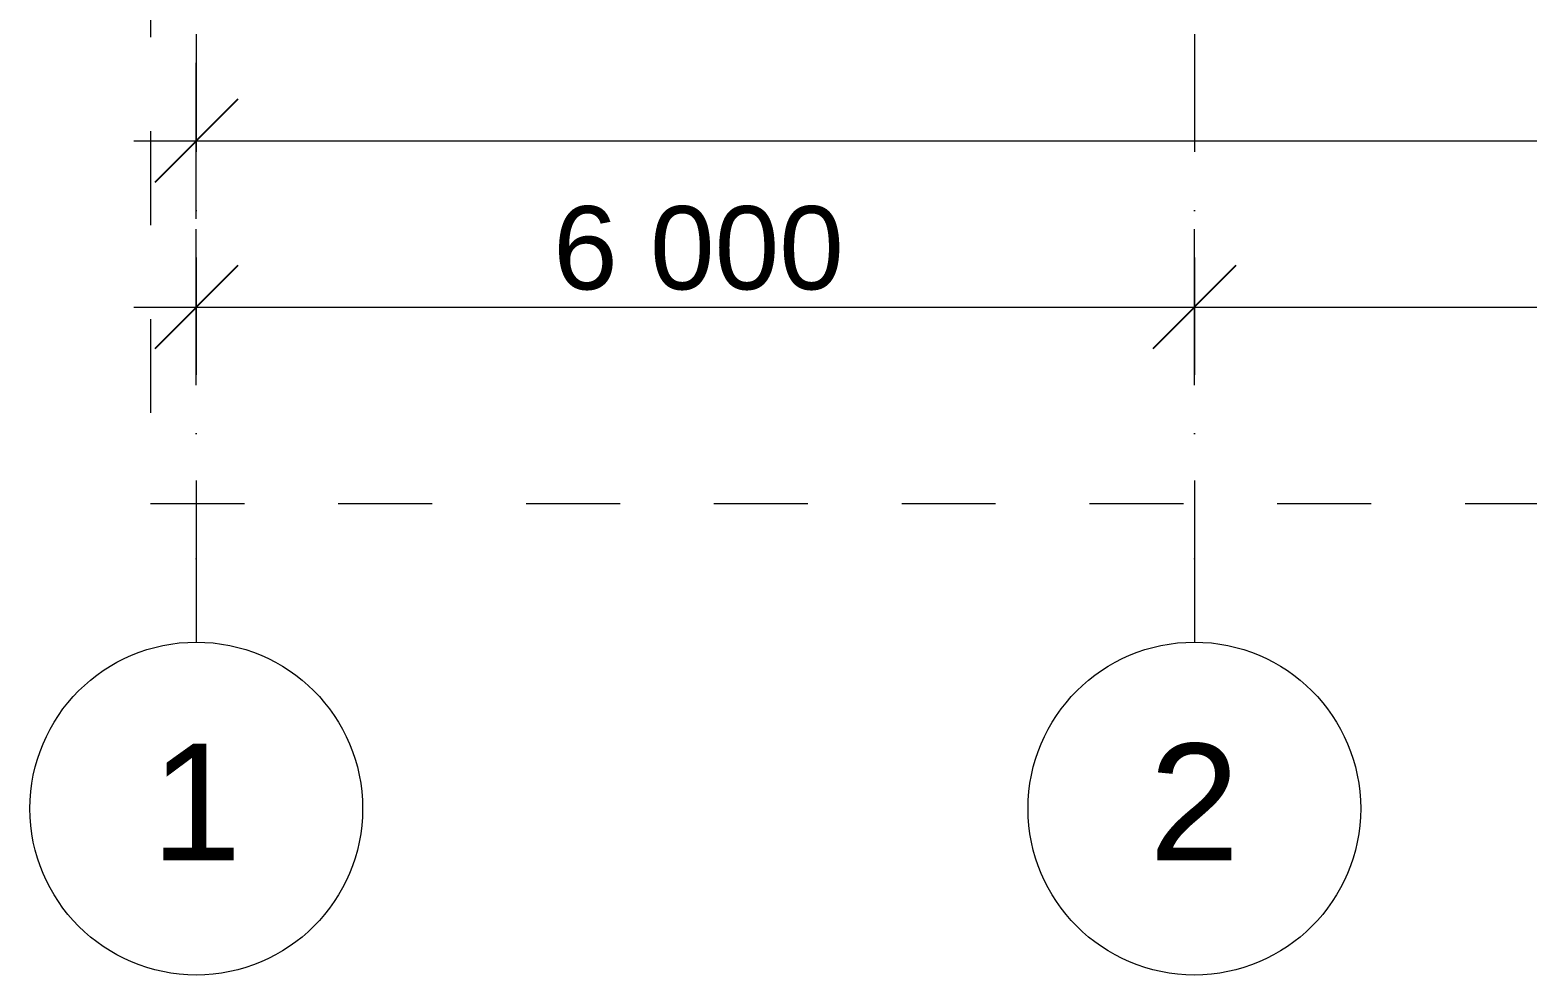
# Model space of a CAD drawing. Header units: millimetres. Extents: x -34838 to 729576, y -214038 to 121482.
# Drawn here: x -1000 to 8000, y -7952 to -2274 of the extents above; entities that cross this region are included whole.
import ezdxf
from ezdxf.enums import TextEntityAlignment as Align

# ---------------------------------------------------------------- set-up
doc = ezdxf.new("R2010")
doc.units = ezdxf.units.MM
doc.header["$MEASUREMENT"] = 0
doc.linetypes.add('Штриховая', pattern=[1128.888893, 564.444447, -564.444447])
doc.linetypes.add('Штрихпунктирная', pattern=[1340.555525, 705.555534, -352.777767, 0, -282.222223])
for name, color, linetype, lineweight in [('0_Ном._пера__45', 7, 'Continuous', 25), ('0_Ном._пера__5', 7, 'Continuous', 0), ('0_Ном._пера__85', 7, 'Continuous', 13), ('А _ ОСІ КООРДИНАЦІЙНІ.3D_Ном._пера__105', 7, 'Continuous', 13), ('А _ ОСІ КООРДИНАЦІЙНІ.3D_Ном._пера__25', 7, 'Continuous', 0)]:
    doc.layers.add(name, color=color, linetype=linetype, lineweight=lineweight)
doc.layers.add('0_Ном._пера__54', color=7, linetype='Continuous', lineweight=15, true_color=0x5f5f5f)
doc.layers.add('А _ ОСІ КООРДИНАЦІЙНІ.3D', color=7, linetype='Continuous')
doc.styles.add('СГЕНЕРИР_СТИЛЬ_1', font='Arial.ttf')
doc.dimstyles.new('СГЕНЕРИР_СТИЛЬ__2', dxfattribs={"dimtxt": 500, "dimasz": 475, "dimexe": 0.18, "dimexo": 0.0625, "dimgap": 0.09, "dimtad": 1, "dimtih": 1, "dimtoh": 1, "dimdec": 0, "dimzin": 0, "dimdsep": 46, "dimtxsty": 'СГЕНЕРИР_СТИЛЬ_1', "dimblk": 'ARROWHEAD_6', "dimblk1": 'ARROWHEAD_6', "dimblk2": 'ARROWHEAD_6', "dimcen": 0.09, "dimse1": 1, "dimse2": 1, "dimclrd": 7, "dimclre": 7, "dimclrt": 7, "dimazin": 0, "dimtfac": 1, "dimtdec": 4, "dimtmove": 0, "dimatfit": 3, "dimfxl": 1, "dimtolj": 1, "dimtzin": 0, "dimarcsym": 0})

# ---------------------------------------------------------------- blocks, each defined once
blk = doc.blocks.new('*D236')
at = {"layer": '0_Ном._пера__45', "color": 7, "linetype": 'Continuous', "lineweight": 25, "transparency": 16777216}
for p, q in [((250, -3690), (-250, -4190)), ((6250, -3690), (5750, -4190))]:
    blk.add_line(p, q, dxfattribs=at)
at = {"layer": '0_Ном._пера__85', "color": 7, "linetype": 'Continuous', "lineweight": 13, "transparency": 16777216}
for p, q in [((0, -4408.8), (0, -3471.3)), ((6000, -4408.8), (6000, -3471.3)), ((-375, -3940), (0, -3940)), ((0, -3940), (6000, -3940))]:
    blk.add_line(p, q, dxfattribs=at)
at = {"layer": '0_Ном._пера__5', "color": 7, "lineweight": 0, "transparency": 16777216, "insert": (2145.1, -3840), "char_height": 500, "attachment_point": 7, "style": 'СГЕНЕРИР_СТИЛЬ_1'}
blk.add_mtext('\\A1;{\\pql;\\fArial|b0|i0|c204|p34;6\xa0000}', dxfattribs=at)
blk = doc.blocks.new('ARROWHEAD_6')
at = {"color": 0, "linetype": 'Continuous', "lineweight": 0}
for p, q in [((-0.5, -0.5), (0.5, 0.5)), ((0, 0), (-1, 0))]:
    blk.add_line(p, q, dxfattribs=at)
blk = doc.blocks.new('*D237')
at = {"layer": '0_Ном._пера__45', "color": 7, "linetype": 'Continuous', "lineweight": 25, "transparency": 16777216}
for p, q in [((6250, -3690), (5750, -4190)), ((12250, -3690), (11750, -4190))]:
    blk.add_line(p, q, dxfattribs=at)
at = {"layer": '0_Ном._пера__85', "color": 7, "linetype": 'Continuous', "lineweight": 13, "transparency": 16777216}
for p, q in [((6000, -4408.8), (6000, -3471.3)), ((12000, -4408.8), (12000, -3471.3)), ((6000, -3940), (12000, -3940))]:
    blk.add_line(p, q, dxfattribs=at)
at = {"layer": '0_Ном._пера__5', "color": 7, "lineweight": 0, "transparency": 16777216, "insert": (8145.1, -3840), "char_height": 500, "attachment_point": 7, "style": 'СГЕНЕРИР_СТИЛЬ_1'}
blk.add_mtext('\\A1;{\\pql;\\fArial|b0|i0|c204|p34;6\xa0000}', dxfattribs=at)
blk = doc.blocks.new('*D252')
at = {"layer": '0_Ном._пера__45', "color": 7, "linetype": 'Continuous', "lineweight": 25, "transparency": 16777216}
for p, q in [((250, -2690), (-250, -3190)), ((95750, -3190), (96250, -2690))]:
    blk.add_line(p, q, dxfattribs=at)
at = {"layer": '0_Ном._пера__85', "color": 7, "linetype": 'Continuous', "lineweight": 13, "transparency": 16777216}
for p, q in [((0, -3408.8), (0, -2471.3)), ((96000, -3408.8), (96000, -2471.3)), ((-375, -2940), (0, -2940)), ((0, -2940), (96000, -2940)), ((96000, -2940), (96375, -2940))]:
    blk.add_line(p, q, dxfattribs=at)
at = {"layer": '0_Ном._пера__5', "color": 7, "lineweight": 0, "transparency": 16777216, "insert": (46955.4, -2840), "char_height": 500, "attachment_point": 7, "style": 'СГЕНЕРИР_СТИЛЬ_1'}
blk.add_mtext('\\A1;{\\pql;\\fArial|b0|i0|c204|p34;96\xa0000}', dxfattribs=at)
blk = doc.blocks.new('Стандартный Маркер Сетки')
at = {"layer": 'А _ ОСІ КООРДИНАЦІЙНІ.3D_Ном._пера__105', "color": 7, "linetype": 'Штрихпунктирная', "lineweight": 13}
for p, q in [((500, 0), (18399.2, 0)), ((18399.2, 0), (18899.2, 0))]:
    blk.add_line(p, q, dxfattribs=at)
at = {"layer": 'А _ ОСІ КООРДИНАЦІЙНІ.3D_Ном._пера__105', "color": 7, "linetype": 'Continuous', "lineweight": 13}
blk.add_circle((19899.2, 0), 1000, dxfattribs=at)
at = {"layer": 'А _ ОСІ КООРДИНАЦІЙНІ.3D_Ном._пера__105', "color": 7, "linetype": 'Штрихпунктирная', "lineweight": 13}
blk.add_point((18399.2, 0), dxfattribs=at)
blk.add_point((18399.2, 0), dxfattribs=at)
at = {"layer": 'А _ ОСІ КООРДИНАЦІЙНІ.3D_Ном._пера__25', "color": 7, "lineweight": 0, "style": 'СГЕНЕРИР_СТИЛЬ_1'}
blk.add_attdef('AC_MarkerText_1', text='', height=700, rotation=90, dxfattribs=at).set_placement((19899.2, 40), align=Align.MIDDLE_CENTER)

msp = doc.modelspace()

# ---------------------------------------------------------------- linework, layer by layer
at = {"layer": '0_Ном._пера__54', "color": 251, "linetype": 'Штриховая', "lineweight": 15, "true_color": 0x5f5f5f}
for p, q in [((-275, 15180), (-275, -5120)), ((-275, -5120), (96250, -5120))]:
    msp.add_line(p, q, dxfattribs=at)

# ---------------------------------------------------------------- block references
at = {"layer": 'А _ ОСІ КООРДИНАЦІЙНІ.3D', "color": 7, "linetype": 'Continuous', "lineweight": 60}
ref = msp.add_blockref('Стандартный Маркер Сетки', (0, 12947.1), dxfattribs=dict(at, zscale=1000, rotation=270))
ref.add_attrib('AC_MarkerText_1', '1', dxfattribs={"layer": 'А _ ОСІ КООРДИНАЦІЙНІ.3D_Ном._пера__25', "color": 7, "lineweight": 0, "height": 700, "rotation": 360, "style": 'СГЕНЕРИР_СТИЛЬ_1'}).set_placement((0, -6912.1), align=Align.MIDDLE_CENTER)
ref = msp.add_blockref('Стандартный Маркер Сетки', (6000, 12947.1), dxfattribs=dict(at, zscale=1000, rotation=270))
ref.add_attrib('AC_MarkerText_1', '2', dxfattribs={"layer": 'А _ ОСІ КООРДИНАЦІЙНІ.3D_Ном._пера__25', "color": 7, "lineweight": 0, "height": 700, "rotation": 360, "style": 'СГЕНЕРИР_СТИЛЬ_1'}).set_placement((6000, -6912.1), align=Align.MIDDLE_CENTER)

# ---------------------------------------------------------------- dimensions: what is measured, and where the dimension line sits
at = {"color": 7, "linetype": 'Continuous', "lineweight": 13}
for base, p1, p2, picture, middle in [((96000, -2940), (0, -5952.1), (96000, -3940), '*D252', (48004.8, -2590)), ((6000, -3940), (0, -5952.1), (6000, -5952.1), '*D236', (3004, -3590)), ((12000, -3940), (6000, -5952.1), (12000, -5952.1), '*D237', (9004, -3590))]:
    dim = msp.add_linear_dim(base=base, p1=p1, p2=p2, dimstyle='СГЕНЕРИР_СТИЛЬ__2', dxfattribs=at)
    dim.commit()
    dim.dimension.update_dxf_attribs({"geometry": picture, "text_midpoint": middle, "dimtype": 160})

doc.saveas('drawing.dxf')
